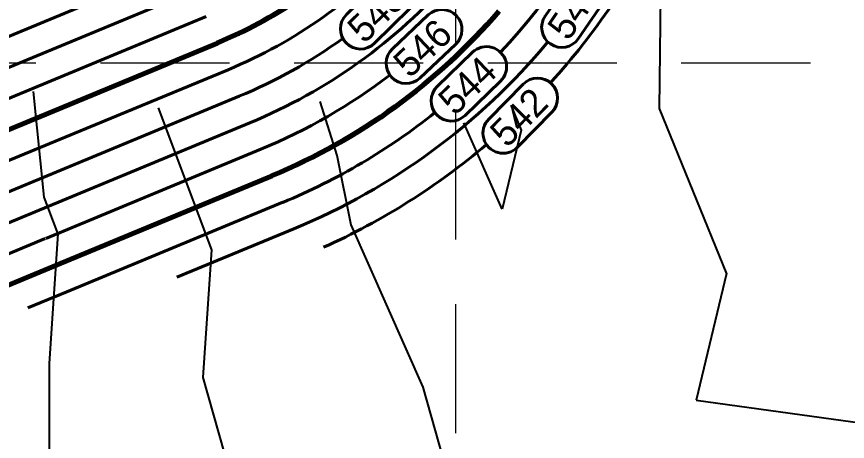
# Model space of a CAD drawing. Header units: feet. Extents: x 10084 to 13321, y 3329 to 8503.
# Drawn here: x 11560.8 to 11676.6, y 4329.7 to 4388.8 of the extents above; entities that cross this region are included whole.
import ezdxf
from ezdxf.enums import TextEntityAlignment as Align

# ---------------------------------------------------------------- set-up
doc = ezdxf.new("R2010")
doc.units = ezdxf.units.FT
doc.header["$LTSCALE"] = 40
doc.header["$MEASUREMENT"] = 0
doc.linetypes.add('DASHED', pattern=[0.75, 0.5, -0.25])
doc.linetypes.add('HIDDEN', pattern=[0.375, 0.25, -0.125])
for name, color, linetype in [('CONT-L', 55, 'Continuous'), ('GRID', 254, 'DASHED'), ('Level 1', 7, 'Continuous')]:
    doc.layers.add(name, color=color, linetype=linetype)
doc.styles.add('Style-CB101', font='CB101.shx')

msp = doc.modelspace()

# ---------------------------------------------------------------- linework, layer by layer
at = {"layer": 'CONT-L', "color": 5, "extrusion": (0.999928, -0.012013, 0), "elevation": 11596.96}
msp.add_lwpolyline([(4602.62, 542), (4515.67, 542)], dxfattribs=at)
at = {"layer": 'CONT-L', "color": 5, "extrusion": (0.994962, 0.100255, 0), "elevation": 11943.85}
msp.add_lwpolyline([(3182.3, 544), (3197.11, 544)], dxfattribs=at)
at = {"layer": 'CONT-L', "color": 5}
for points, elevation in [([(11605.48, 4369.51), (11603.09, 4377)], 542), ([(11631.12, 4373.01), (11628.49, 4362.01)], 541), ([(11607.44, 4359.81), (11605.48, 4369.51)], 542), ([(11565.35, 4340.51), (11566.57, 4358.56)], 544), ([(11586.79, 4338.57), (11587.99, 4356.34)], 543), ([(11592.03, 4320.05), (11586.79, 4338.57)], 543), ([(11623.23, 4316.83), (11617.48, 4337.22)], 542), ([(11655.54, 4335.4), (11686.11, 4331.18)], 542)]:
    msp.add_lwpolyline(points, dxfattribs=dict(at, elevation=elevation))
at = {"layer": 'CONT-L', "color": 5, "extrusion": (0.935889, 0.352296, 0)}
for points, elevation in [([(-5.36, 543), (15.78, 543)], 12379.79), ([(4.27, 544), (9.76, 544)], 12360.52)]:
    msp.add_lwpolyline(points, dxfattribs=dict(at, elevation=elevation))
at = {"layer": 'CONT-L', "color": 5, "extrusion": (0.925927, 0.377703, 0)}
for points, elevation in [([(-340.23, 541), (-344.02, 541)], 12421.26), ([(-348.49, 542), (-373.34, 542)], 12440.23)]:
    msp.add_lwpolyline(points, dxfattribs=dict(at, elevation=elevation))
at = {"layer": 'CONT-L', "color": 5, "extrusion": (0.913831, 0.406096, 0)}
for points, elevation in [([(-736.14, 541), (-722.97, 541)], 12397.86), ([(-754.33, 542), (-729.6, 542)], 12377.73)]:
    msp.add_lwpolyline(points, dxfattribs=dict(at, elevation=elevation))
at = {"layer": 'CONT-L', "color": 5, "extrusion": (0.972549, -0.232698, 0), "elevation": 10326.74}
msp.add_lwpolyline([(6946.74, 542), (6928.61, 542)], dxfattribs=at)
at = {"layer": 'CONT-L', "color": 5, "extrusion": (0.999999, 0.001008, 0), "elevation": 11569.72}
msp.add_lwpolyline([(4311.51, 544), (4328.85, 544)], dxfattribs=at)
at = {"layer": 'GRID', "color": 252, "linetype": 'HIDDEN', "lineweight": 0, "ltscale": 1.8}
for p, q in [((11622.01, 3736.79), (11622.01, 8418.16)), ((10168.47, 4382.4), (13235.44, 4382.4))]:
    msp.add_line(p, q, dxfattribs=at)
at = {"layer": 'Level 1', "color": 5, "linetype": 'Continuous', "lineweight": 40}
for p, q in [((11494.39, 4359.1), (11584.14, 4396.23)), ((11495.92, 4355.4), (11585.67, 4392.54)), ((11497.45, 4351.71), (11587.2, 4388.84)), ((11500.51, 4344.31), (11590.26, 4381.45)), ((11502.04, 4340.62), (11591.79, 4377.75)), ((11503.57, 4336.92), (11593.32, 4374.06)), ((11564.84, 4357.94), (11594.85, 4370.36)), ((11567.8, 4350.51), (11597.91, 4362.97)), ((11583.12, 4352.52), (11599.44, 4359.27)), ((11518.38, 4338.72), (11564.74, 4357.91)), ((11562.33, 4348.25), (11567.8, 4350.51))]:
    msp.add_line(p, q, dxfattribs=at)
at = {"layer": 'Level 1', "color": 5, "linetype": 'Continuous', "lineweight": 70}
for p, q in [((11498.98, 4348.01), (11588.73, 4385.15)), ((11566.37, 4354.25), (11596.38, 4366.67)), ((11535.24, 4341.37), (11566.37, 4354.25))]:
    msp.add_line(p, q, dxfattribs=at)
at = {"layer": 'Level 1', "color": 5, "linetype": 'Continuous', "lineweight": 40, "flags": 128}
for points in [[(11642.97, 4391.44), (11639.11, 4385.77), (11639.11, 4385.77, -1), (11634.48, 4388.92), (11634.48, 4388.92), (11638.34, 4394.59), (11638.34, 4394.59, -1), (11642.97, 4391.44)], [(11615.58, 4389.93), (11610.69, 4385.13), (11610.69, 4385.13, -1), (11606.77, 4389.13), (11606.77, 4389.13), (11611.67, 4393.93), (11611.66, 4393.93, -1), (11615.58, 4389.93)], [(11622.01, 4385), (11617.02, 4380.29), (11617.02, 4380.29, -1), (11613.18, 4384.36), (11613.18, 4384.36), (11618.17, 4389.07), (11618.17, 4389.07, -1), (11622.01, 4385)], [(11628.26, 4379.85), (11623.33, 4375.08), (11623.33, 4375.08, -1), (11619.44, 4379.1), (11619.44, 4379.1), (11624.36, 4383.87), (11624.36, 4383.87, -1), (11628.26, 4379.85)], [(11635.42, 4375.52), (11630.61, 4370.64), (11630.61, 4370.64, -1), (11626.62, 4374.57), (11626.62, 4374.57), (11631.43, 4379.45), (11631.43, 4379.45, -1), (11635.42, 4375.52)]]:
    msp.add_lwpolyline(points, format="xyb", dxfattribs=at)
at = {"layer": 'Level 1', "color": 5, "linetype": 'Continuous', "lineweight": 40, "extrusion": (0, 0, -1)}
for radius, start, end in [(88, 183.4936, 223.3515), (96, 205.8006, 222.334), (68, 221.9424, 247.521), (76, 221.2825, 247.521), (72, 234.3112, 247.521), (92, 219.8656, 247.521), (80, 232.6264, 247.521), (88, 231.4455, 247.521), (96, 229.7367, 245.8233)]:
    msp.add_arc((-11564.26, 4444.28), radius, start, end, dxfattribs=at)
at = {"layer": 'Level 1', "color": 5, "linetype": 'Continuous', "lineweight": 70, "extrusion": (0, 0, -1)}
for radius, start in [(64, 236.0609), (84, 220.5953)]:
    msp.add_arc((-11564.26, 4444.28), radius, start, 247.521, dxfattribs=at)

# ---------------------------------------------------------------- texts
at = {"layer": 'Level 1', "color": 5, "linetype": 'Continuous', "lineweight": 40, "style": 'Style-CB101'}
for s, rotation, p in [('543', 55.7813, (11634.56, 4387.47)), ('548', 44.4134, (11606.56, 4387.69)), ('546', 43.3371, (11612.95, 4382.93)), ('544', 44.0665, (11619.22, 4377.67)), ('542', 45.4426, (11626.44, 4373.13))]:
    msp.add_text(s, height=3.84, rotation=rotation, dxfattribs=at).set_placement(p, align=Align.TOP_LEFT)

doc.saveas('drawing.dxf')
